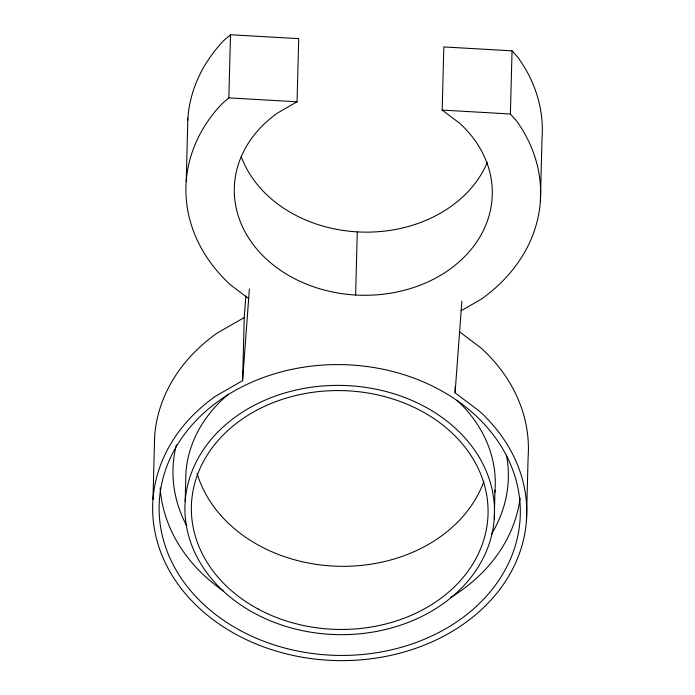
<?xml version="1.0" encoding="UTF-8"?>
<svg xmlns="http://www.w3.org/2000/svg" width="695" height="695" viewBox="0 0 695 695"><rect width="100%" height="100%" fill="white"/><g stroke="black" fill="none" stroke-linecap="round" stroke-linejoin="round"><path stroke-width="1.04" d="M152.978 499.34L154.638 436.199A187.085 150.58 1.5 0 1 217.188 333.096L244.249 317.537L245.848 295.94M186.217 181.299L187.876 118.15M185.174 501.182L185.93 472.478A154.829 124.622 1.5 0 1 228.446 394.247M248.662 298.607L230.627 285.002A177.407 142.796 1.5 0 1 221.922 103.859L228.846 97.891L230.497 34.75L298.711 38.651L297.052 101.791L277.653 112.955A129.027 103.85 1.5 0 0 266.81 259.478A129.027 103.85 1.5 0 0 448.935 269.886A129.027 103.85 1.5 0 0 459.777 123.362L442.176 110.088L443.836 46.939L512.05 50.839L518.036 57.537A177.407 142.796 1.5 0 1 542.022 138.392L540.363 201.541M455.251 386.403L455.077 392.823L479.611 411.336A187.085 150.58 1.5 0 1 463.895 623.797A187.085 150.58 1.5 0 1 199.812 608.698A187.085 150.58 1.5 0 1 215.537 396.237L242.59 380.678L244.249 317.537M355.623 295.028L357.273 231.887M494.249 518.852A154.829 124.622 1.5 0 0 270.416 397.931A154.829 124.622 1.5 0 0 254.474 613.277A154.829 124.622 1.5 0 0 494.249 518.852L495.005 490.149M461.15 310.752L481.044 299.31A177.407 142.796 1.5 0 0 516.376 120.687L510.391 113.989L512.05 50.839M526.445 520.685L528.096 457.545A187.085 150.58 1.5 0 0 481.27 348.186L459.273 331.593M242.59 380.678L249.383 288.955M455.077 392.823L461.871 301.1M230.497 34.75L223.573 40.71A177.407 142.796 1.5 0 0 187.737 120.296M228.846 97.891L297.052 101.791M442.176 110.088L510.391 113.989M487.221 162.508A129.027 103.85 1.5 0 1 362.356 232.095A129.027 103.85 1.5 0 1 241.113 156.262M483.894 481.348A148.374 119.427 1.5 0 1 337.935 566.251A148.374 119.427 1.5 0 1 197.085 473.356M506.499 455.034A167.73 135.004 1.5 0 1 491.539 534.012M186.781 525.933A167.73 135.004 1.5 0 1 176.417 444.852M457.041 400.381A154.829 124.622 1.5 0 1 494.823 492.26M520.121 497.915A180.63 145.394 1.5 0 1 450.681 597.526M223.104 590.759A180.63 145.394 1.5 0 1 160.145 487.925M240.27 630.487A180.63 145.394 1.5 0 0 520.008 520.32A180.63 145.394 1.5 0 0 258.861 379.244A180.63 145.394 1.5 0 0 240.27 630.487M258.027 608.968A148.374 119.427 1.5 0 0 487.812 518.479A148.374 119.427 1.5 0 0 273.3 402.596A148.374 119.427 1.5 0 0 258.027 608.968"/></g></svg>
